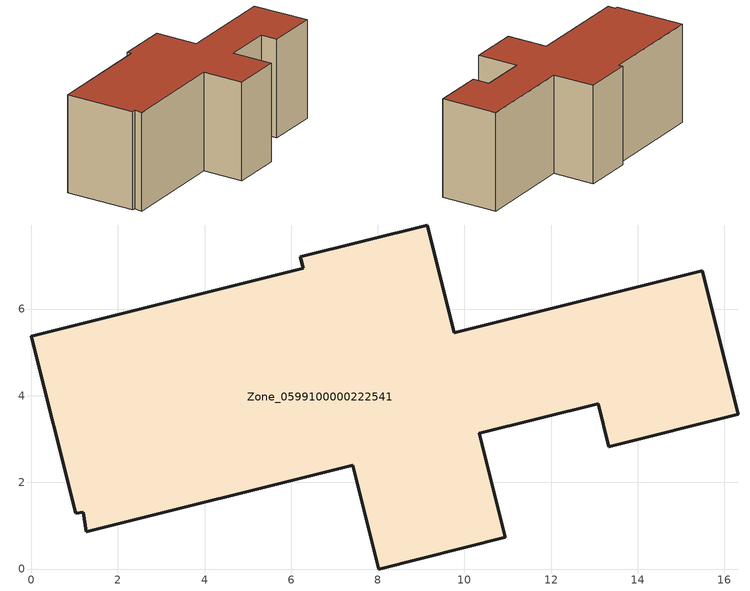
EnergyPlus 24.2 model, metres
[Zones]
Zone_0599100000222541
 floor ground (C_G): 6.21,7.21 9.14,7.94 9.76,5.45 15.49,6.88 16.32,3.57 13.33,2.82 13.09,3.81 10.34,3.13 10.94,0.73 8.02,0 7.42,2.4 1.27,0.86 1.2,1.31 1.02,1.28 0,5.37 6.28,6.94 z0
 wall outside (C_F): 0,5.37 1.02,1.28 1.2,1.31 1.27,0.86 7.42,2.4 8.02,0 10.94,0.73 10.34,3.13 13.09,3.81 13.33,2.82 16.32,3.57 15.49,6.88 9.76,5.45 9.14,7.94 6.21,7.21 6.28,6.94 0,5.37 z0:5.91
 roof outside (C_R): 9.14,7.94 6.21,7.21 6.28,6.94 0,5.37 1.02,1.28 1.2,1.31 1.27,0.86 7.42,2.4 8.02,0 10.94,0.73 10.34,3.13 13.09,3.81 13.33,2.82 16.32,3.57 15.49,6.88 9.76,5.45 z5.91
[BUILDING]
Pand.0599100000222541: North Axis=0; Terrain=City; Loads Convergence Tolerance Value=0.04; Temperature Convergence Tolerance Value=0.4; Solar Distribution=FullExterior; Maximum Number of Warmup Days=25; Minimum Number of Warmup Days=1
[Site:Location]
Rotterdam.The.Hague.AP_ZH_NLD Design_Conditions: Latitude=51.96; Longitude=4.45; Time Zone=1; Elevation=-4.5
[SITE:GROUNDTEMPERATURE:BUILDINGSURFACE]
18, 18, 18, 18, 18, 18, 18, 18, 18, 18, 18, 18
[MATERIAL] Thermal Absorptance=0.9; Solar Absorptance=0.7; Visible Absorptance=0.7
Name | Roughness | Thickness | Conductivity | Density | Specific Heat
G.TI.1965-1974 | MediumSmooth | 0.15 | 0.882353 | 540 | 1210
F.TI.1965-1974 | Rough | 0.3 | 0.697674 | 1920 | 840
R.TI.1965-1974 | MediumRough | 0.2 | 0.232558 | 1500 | 1000
[CONSTRUCTION]
C_G: G.TI.1965-1974
C_F: F.TI.1965-1974
C_R: R.TI.1965-1974
[ZONE]
Zone_0599100000222541: Type=1; Multiplier=1; Ceiling Height=Autocalculate; Volume=Autocalculate; Floor Area=autocalculate; Part of Total Floor Area=Yes
[ZONEINFILTRATION:DESIGNFLOWRATE]
Infil_Zone_0599100000222541: Zone or ZoneList or Space or SpaceList=Zone_0599100000222541; Schedule=AlwaysOn; Design Flow Rate Calculation Method=Flow/Area; Flow Rate per Floor Area=0.003; Constant Term Coefficient=1; Temperature Term Coefficient=0; Velocity Term Coefficient=0; Velocity Squared Term Coefficient=0
[HVACTEMPLATE:ZONE:IDEALLOADSAIRSYSTEM]
Zone_0599100000222541: Maximum Heating Supply Air Temperature=50; Minimum Cooling Supply Air Temperature=13; Maximum Heating Supply Air Humidity Ratio=0.0156; Minimum Cooling Supply Air Humidity Ratio=0.0077; Heating Limit=NoLimit; Cooling Limit=NoLimit; Dehumidification Control Type=ConstantSensibleHeatRatio; Cooling Sensible Heat Ratio=0.7; Dehumidification Setpoint=60; Humidification Control Type=None; Humidification Setpoint=30; Outdoor Air Method=None; Outdoor Air Flow Rate per Person=0.00944; Outdoor Air Flow Rate per Zone Floor Area=0; Outdoor Air Flow Rate per Zone=0; Demand Controlled Ventilation Type=None; Outdoor Air Economizer Type=NoEconomizer; Heat Recovery Type=None; Sensible Heat Recovery Effectiveness=0.7; Latent Heat Recovery Effectiveness=0.65
[ZONECONTROL:THERMOSTAT]
ThermostatControl_Zone_0599100000222541: Zone or ZoneList=Zone_0599100000222541; Control Type Schedule=DualSetpointControlType; Control 1=Thermostat_Zone_0599100000222541; Temperature Difference Between Cutout And Setpoint=0
[THERMOSTATSETPOINT:DUALSETPOINT]
Thermostat_Zone_0599100000222541: Heating Setpoint Temperature Schedule=HeatingSetpoint_Zone_0599100000222541; Cooling Setpoint Temperature Schedule=CoolingSetpoint_Zone_0599100000222541
[SCHEDULE:COMPACT]
HeatingSetpoint_Zone_0599100000222541: Through: 12/31, For: AllDays, Until: 24:00, 21
CoolingSetpoint_Zone_0599100000222541: Through: 12/31, For: AllDays, Until: 24:00, 24
DualSetpointControlType: Through: 12/31, For: AllDays, Until: 24:00, 4
AlwaysOn: Through: 12/31, For: AllDays, Until: 24:00, 1
